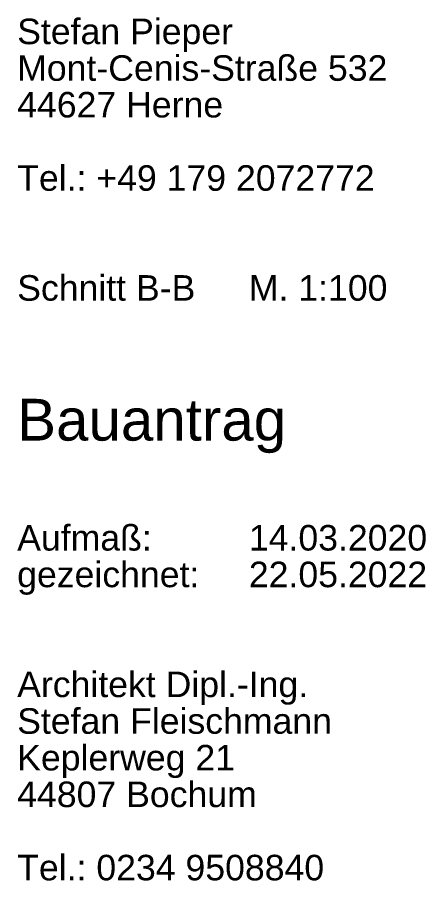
# Model space of a CAD drawing. Header units: millimetres. Extents: x 2976 to 41668, y 1850 to 28527.
# Drawn here: x 35201 to 39675, y 4886 to 14328 of the extents above; entities that cross this region are included whole.
import ezdxf

# ---------------------------------------------------------------- set-up
doc = ezdxf.new("R2010")
doc.units = ezdxf.units.MM
doc.header["$LTSCALE"] = 50
doc.layers.add('12_Plankopf', color=140, linetype='Continuous')
doc.styles.add('PLAN', font='arial.ttf')

msp = doc.modelspace()

# ---------------------------------------------------------------- texts
at = {"layer": '12_Plankopf', "style": 'PLAN'}
for s, height, p in [('Stefan Pieper', 279.262, (35200.6, 14034.2)), ('Mont-Cenis-Straße 532', 279.262, (35200.6, 13633.5)), ('44627 Herne', 279.262, (35200.6, 13232.7)), ('Tel.: +49 179 2072772', 279.262, (35200.6, 12431.3)), ('Schnitt B-B', 279.262, (35200.6, 11229)), ('M. 1:100', 279.26, (37738, 11229)), ('Bauantrag', 456.97, (35200.6, 9698.9)), ('Aufmaß:', 279.26, (35200.6, 8496.6)), ('14.03.2020', 279.26, (37738.1, 8496.6)), ('gezeichnet:', 279.262, (35200.6, 8095.9)), ('22.05.2022', 279.26, (37738.1, 8095.9)), ('Architekt Dipl.-Ing.', 279.262, (35200.6, 6893.6)), ('Stefan Fleischmann', 279.262, (35200.6, 6492.9)), ('Keplerweg 21', 279.262, (35200.6, 6092.1)), ('44807 Bochum', 279.262, (35200.6, 5691.4)), ('Tel.: 0234 9508840', 279.262, (35200.6, 4889.9))]:
    msp.add_text(s, height=height, dxfattribs=at).set_placement(p)

doc.saveas('drawing.dxf')
